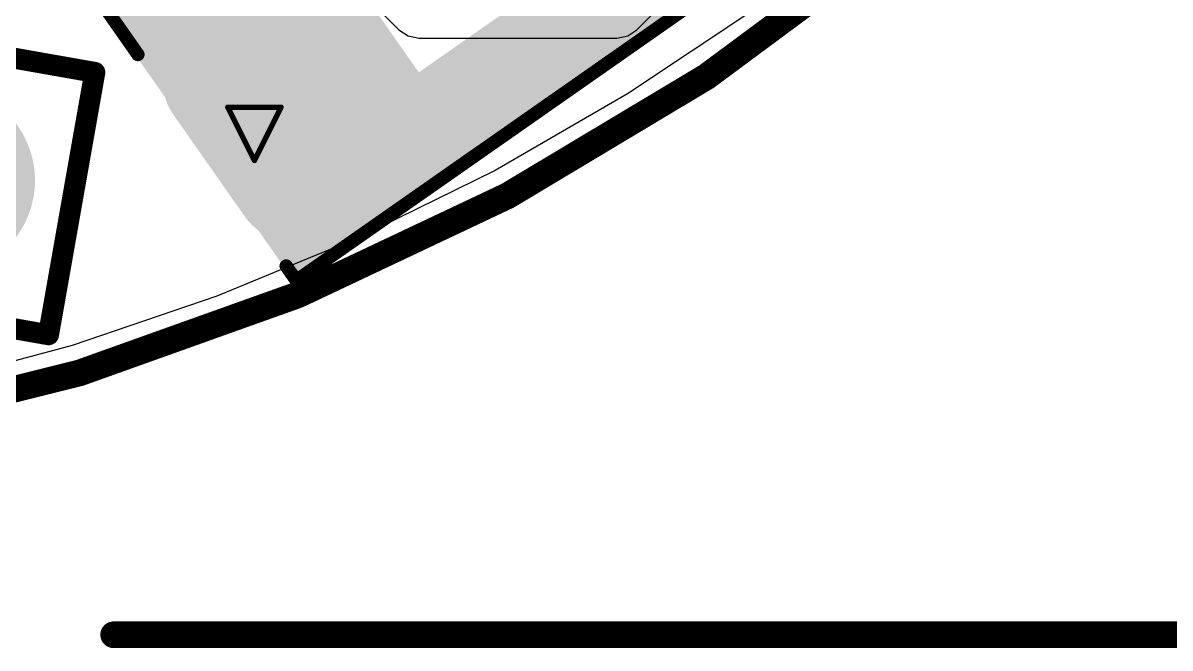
# Model space of a CAD drawing. Header units: inches. Extents: x -8 to 384, y -12 to 64.
# Drawn here: x 21.03 to 31.95, y -10.79 to -4.83 of the extents above; entities that cross this region are included whole.
import ezdxf

# ---------------------------------------------------------------- set-up
doc = ezdxf.new("R2010")
doc.units = ezdxf.units.IN
for name, color, linetype in [('Board_outline', 216, 'Continuous'), ('Bottom Layer', 5, 'Continuous'), ('Bottom Solder', 6, 'Continuous'), ('Dimension', 6, 'Continuous'), ('Drill Drawing', 1, 'Continuous'), ('Multi-Layer', 9, 'Continuous'), ('Pad Holes', 156, 'Continuous'), ('Top Layer', 1, 'Continuous'), ('Top Overlay', 2, 'Continuous'), ('Top Solder', 216, 'Continuous')]:
    doc.layers.add(name, color=color, linetype=linetype)

# ---------------------------------------------------------------- blocks, each defined once
blk = doc.blocks.new('HDR1X8_10')
at = {"layer": 'Bottom Layer'}
h = blk.add_hatch(color=5, dxfattribs=at)
edge = h.paths.add_edge_path()
edge.add_arc((17.78, 0), 0.8, 0, 360)
at = {"layer": 'Bottom Solder'}
h = blk.add_hatch(color=6, dxfattribs=at)
edge = h.paths.add_edge_path()
edge.add_arc((17.78, 0), 0.902, 0, 360)
at = {"layer": 'Multi-Layer'}
h = blk.add_hatch(color=9, dxfattribs=at)
edge = h.paths.add_edge_path()
edge.add_arc((17.78, 0), 0.8, 0, 360)
at = {"layer": 'Top Layer'}
h = blk.add_hatch(color=1, dxfattribs=at)
edge = h.paths.add_edge_path()
edge.add_arc((17.78, 0), 0.8, 0, 360)
at = {"layer": 'Top Solder'}
h = blk.add_hatch(color=216, dxfattribs=at)
edge = h.paths.add_edge_path()
edge.add_arc((17.78, 0), 0.902, 0, 360)
at = {"layer": 'Top Overlay'}
for points in [[(-1.27, 1.27, 0.2, 0.2, 0), (19.05, 1.27, 0.2, 0.2, 0)], [(19.05, -1.27, 0.2, 0.2, 0), (19.05, 1.27, 0.2, 0.2, 0)], [(-1.27, -1.27, 0.2, 0.2, 0), (19.05, -1.27, 0.2, 0.2, 0)]]:
    blk.add_lwpolyline(points, format="xyseb", dxfattribs=at)
for points in [[(19, 1.27, 0.1, 0.1, 1), (19.1, 1.27, 0.1, 0.1, 1)], [(19, 1.27, 0.1, 0.1, 1), (19.1, 1.27, 0.1, 0.1, 1)], [(19, -1.27, 0.1, 0.1, 1), (19.1, -1.27, 0.1, 0.1, 1)], [(19, -1.27, 0.1, 0.1, 1), (19.1, -1.27, 0.1, 0.1, 1)]]:
    blk.add_lwpolyline(points, format="xyseb", close=True, dxfattribs=at)
blk = doc.blocks.new('2305018_2_70')
at = {"layer": 'Bottom Layer'}
h = blk.add_hatch(color=5, dxfattribs=at)
edge = h.paths.add_edge_path()
edge.add_arc((-4.45, -2.3), 0.425, 180, 360)
edge.add_line((-4.025, -2.3), (-4.025, -1.1))
edge.add_arc((-4.45, -1.1), 0.425, 0, 180)
edge.add_line((-4.875, -1.1), (-4.875, -2.3))
at = {"layer": 'Bottom Solder'}
h = blk.add_hatch(color=6, dxfattribs=at)
edge = h.paths.add_edge_path()
edge.add_arc((-4.45, -2.3), 0.527, 180, 360)
edge.add_line((-3.923, -2.3), (-3.923, -1.1))
edge.add_arc((-4.45, -1.1), 0.527, 0, 180)
edge.add_line((-4.977, -1.1), (-4.977, -2.3))
at = {"layer": 'Multi-Layer'}
h = blk.add_hatch(color=9, dxfattribs=at)
edge = h.paths.add_edge_path()
edge.add_arc((-4.45, -2.3), 0.425, 180, 360)
edge.add_line((-4.025, -2.3), (-4.025, -1.1))
edge.add_arc((-4.45, -1.1), 0.425, 0, 180)
edge.add_line((-4.875, -1.1), (-4.875, -2.3))
at = {"layer": 'Pad Holes'}
h = blk.add_hatch(color=7, dxfattribs=at)
edge = h.paths.add_edge_path()
edge.add_arc((-4.45, -2.3), 0.225, 180, 360)
edge.add_line((-4.225, -2.3), (-4.225, -1.1))
edge.add_arc((-4.45, -1.1), 0.225, 0, 180)
edge.add_line((-4.675, -1.1), (-4.675, -2.3))
at = {"layer": 'Top Layer'}
h = blk.add_hatch(color=1, dxfattribs=at)
edge = h.paths.add_edge_path()
edge.add_arc((-4.45, -2.3), 0.425, 180, 360)
edge.add_line((-4.025, -2.3), (-4.025, -1.1))
edge.add_arc((-4.45, -1.1), 0.425, 0, 180)
edge.add_line((-4.875, -1.1), (-4.875, -2.3))
at = {"layer": 'Top Solder'}
h = blk.add_hatch(color=216, dxfattribs=at)
edge = h.paths.add_edge_path()
edge.add_arc((-4.45, -2.3), 0.527, 180, 360)
edge.add_line((-3.923, -2.3), (-3.923, -1.1))
edge.add_arc((-4.45, -1.1), 0.527, 0, 180)
edge.add_line((-4.977, -1.1), (-4.977, -2.3))
at = {"layer": 'Top Overlay'}
for points in [[(-4.925, 0.48, 0.127, 0.127, 0), (-4.925, -0.444, 0.127, 0.127, 0)], [(-4.925, -2.906, 0.127, 0.127, 0), (-4.925, -3.075, 0.127, 0.127, 0)], [(-4.925, -3.075, 0.127, 0.127, 0), (4.925, -3.075, 0.127, 0.127, 0)]]:
    blk.add_lwpolyline(points, format="xyseb", dxfattribs=at)
for points in [[(-4.957, -0.444, 0.0635, 0.0635, 1), (-4.893, -0.444, 0.0635, 0.0635, 1)], [(-4.957, -2.906, 0.0635, 0.0635, 1), (-4.893, -2.906, 0.0635, 0.0635, 1)], [(-4.957, -3.075, 0.0635, 0.0635, 1), (-4.893, -3.075, 0.0635, 0.0635, 1)], [(-4.957, -3.075, 0.0635, 0.0635, 1), (-4.893, -3.075, 0.0635, 0.0635, 1)]]:
    blk.add_lwpolyline(points, format="xyseb", close=True, dxfattribs=at)

msp = doc.modelspace()

# ---------------------------------------------------------------- hatches: boundary and pattern name
at = {"layer": 'Top Layer'}
for points in [[(24.921, -6.309), (31.52, -1.689), (31.008, -0.958), (24.409, -5.579)], [(23.582, -7.257), (25.315, -6.043), (22.408, -1.891), (20.674, -3.105)]]:
    msp.add_hatch(color=1, dxfattribs=at).paths.add_polyline_path(points)

# ---------------------------------------------------------------- linework, layer by layer
at = {"layer": 'Board_outline'}
msp.add_lwpolyline([(37.537, 13.36, 0.254, 0.254, 1), (-7.463, 13.36, 0.254, 0.254, 1)], format="xyseb", close=True, dxfattribs=at)
at = {"layer": 'Bottom Layer'}
for p, q in [((23.6, -3.89), (24.609, -4.899)), ((26.877, -4.899), (27.302, -4.474)), ((27.999, -4.702), (26.788, -5.511)), ((24.609, -4.899), (24.697, -4.958)), ((26.789, -4.958), (26.877, -4.899)), ((24.697, -4.958), (24.801, -4.979)), ((24.801, -4.979), (24.801, -4.979)), ((24.801, -4.979), (26.685, -4.979)), ((26.685, -4.979), (26.789, -4.958)), ((26.788, -5.511), (25.527, -6.24)), ((25.527, -6.24), (24.221, -6.884)), ((24.221, -6.884), (22.875, -7.441)), ((22.875, -7.441), (21.496, -7.909)), ((21.496, -7.909), (20.09, -8.286))]:
    msp.add_line(p, q, dxfattribs=at)
at = {"layer": 'Dimension'}
msp.add_lwpolyline([(21.893, -10.668, 0.254, 0.254, 0), (37.537, -10.668, 0.254, 0.254, 0)], format="xyseb", dxfattribs=at)
msp.add_lwpolyline([(21.829, -10.668, 0.127, 0.127, 1), (21.956, -10.668, 0.127, 0.127, 1)], format="xyseb", close=True, dxfattribs=at)
at = {"layer": 'Drill Drawing'}
for points in [[(22.979, -5.638, 0.0508, 0.0508, 0), (23.487, -5.638, 0.0508, 0.0508, 0)], [(22.979, -5.638, 0.0508, 0.0508, 0), (23.233, -6.146, 0.0508, 0.0508, 0)], [(23.233, -6.146, 0.0508, 0.0508, 0), (23.487, -5.638, 0.0508, 0.0508, 0)]]:
    msp.add_lwpolyline(points, format="xyseb", dxfattribs=at)
for points in [[(22.966, -5.638, 0.0254, 0.0254, 1), (22.992, -5.638, 0.0254, 0.0254, 1)], [(22.966, -5.638, 0.0254, 0.0254, 1), (22.992, -5.638, 0.0254, 0.0254, 1)], [(23.474, -5.638, 0.0254, 0.0254, 1), (23.5, -5.638, 0.0254, 0.0254, 1)], [(23.474, -5.638, 0.0254, 0.0254, 1), (23.5, -5.638, 0.0254, 0.0254, 1)], [(23.22, -6.146, 0.0254, 0.0254, 1), (23.246, -6.146, 0.0254, 0.0254, 1)], [(23.22, -6.146, 0.0254, 0.0254, 1), (23.246, -6.146, 0.0254, 0.0254, 1)]]:
    msp.add_lwpolyline(points, format="xyseb", close=True, dxfattribs=at)
at = {"layer": 'Top Layer'}
for p, q in [((27.999, -4.702), (26.788, -5.511)), ((26.788, -5.511), (25.527, -6.24)), ((25.527, -6.24), (24.221, -6.884)), ((24.221, -6.884), (22.875, -7.441)), ((22.875, -7.441), (21.496, -7.909)), ((21.496, -7.909), (20.09, -8.286))]:
    msp.add_line(p, q, dxfattribs=at)

# ---------------------------------------------------------------- block references
for name, p, rotation in [('2305018_2_70', (25.903, -1.947), 35), ('HDR1X8_10', (2.732, -3.249), 350.0000000000001)]:
    msp.add_blockref(name, p, dxfattribs=dict(rotation=rotation))

doc.saveas('drawing.dxf')
